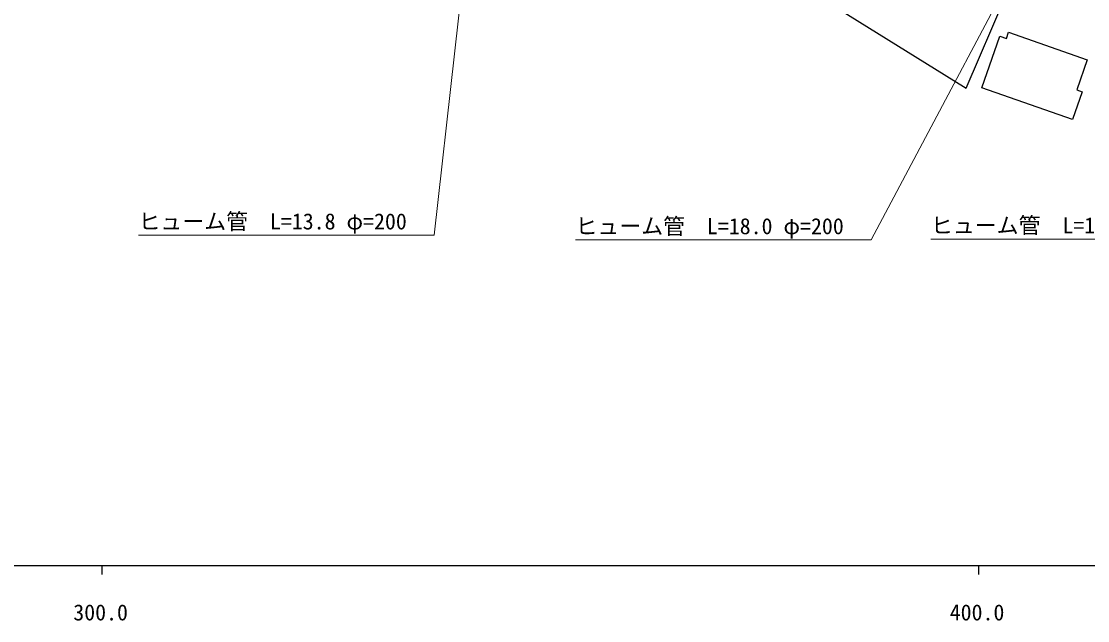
# Model space of a CAD drawing. Units: millimetres, scale not verified. Extents: x 40000 to 680000, y 20000 to 380000.
# Drawn here: x 358798 to 480468, y 198715 to 267128 of the extents above; entities that cross this region are included whole.
import ezdxf
from ezdxf.enums import TextEntityAlignment as Align

# ---------------------------------------------------------------- set-up
doc = ezdxf.new("R2010")
doc.units = ezdxf.units.MM
doc.header["$LTSCALE"] = 1000
for name, color, linetype, lineweight in [('M-BGD', 7, 'Continuous', 25), ('M-STR-HTXT', 7, 'Continuous', 13), ('M-TTL-BAND', 7, 'Continuous', 25)]:
    doc.layers.add(name, color=color, linetype=linetype, lineweight=lineweight)
doc.styles.add('ＭＳ ゴシック', font='')
doc.styles.get('ＭＳ ゴシック').set_extended_font_data('MS Gothic')

msp = doc.modelspace()

# ---------------------------------------------------------------- linework, layer by layer
at = {"layer": 'M-BGD'}
for p, q in [((466606, 259510), (471501, 270933)), ((470459, 265432), (471190, 265176)), ((471190, 265176), (471437, 265885)), ((471437, 265885), (480416, 262744)), ((480416, 262744), (479212, 259304)), ((479212, 259304), (479837, 259086))]:
    msp.add_line(p, q, dxfattribs=at)
for points in [[(444703, 269933), (451972, 268599), (466606, 259510)], [(479837, 259086), (478724, 255905), (468391, 259519), (470459, 265432)]]:
    msp.add_lwpolyline(points, dxfattribs=at)
at = {"layer": 'M-STR-HTXT'}
for points in [[(412877, 304855), (405917, 242725), (372167, 242725)], [(477270, 282719), (455775, 242181), (422025, 242181)], [(513978, 270356), (496334, 242273), (462584, 242273)]]:
    msp.add_lwpolyline(points, dxfattribs=at)
at = {"layer": 'M-TTL-BAND'}
for p, q in [((40000, 205000), (579000, 205000)), ((368000, 205000), (368000, 204000)), ((468000, 205000), (468000, 204000))]:
    msp.add_line(p, q, dxfattribs=at)

# ---------------------------------------------------------------- texts
at = {"layer": 'M-STR-HTXT', "style": 'ＭＳ ゴシック'}
for s, p in [('ヒューム管\u3000L=13.8 φ=200\u3000', (372167, 242825)), ('ヒューム管\u3000L=18.0 φ=200\u3000', (422025, 242281)), ('ヒューム管\u3000L=11.0 φ=200\u3000', (462584, 242373))]:
    msp.add_text(s, height=1833, dxfattribs=at).set_placement(p, align=Align.BOTTOM_LEFT)
at = {"layer": 'M-TTL-BAND', "style": 'ＭＳ ゴシック'}
for s, p in [('300.0', (367844, 198195)), ('400.0', (467844, 198195))]:
    msp.add_text(s, height=1833, dxfattribs=at).set_placement(p, align=Align.BOTTOM_CENTER)

doc.saveas('drawing.dxf')
